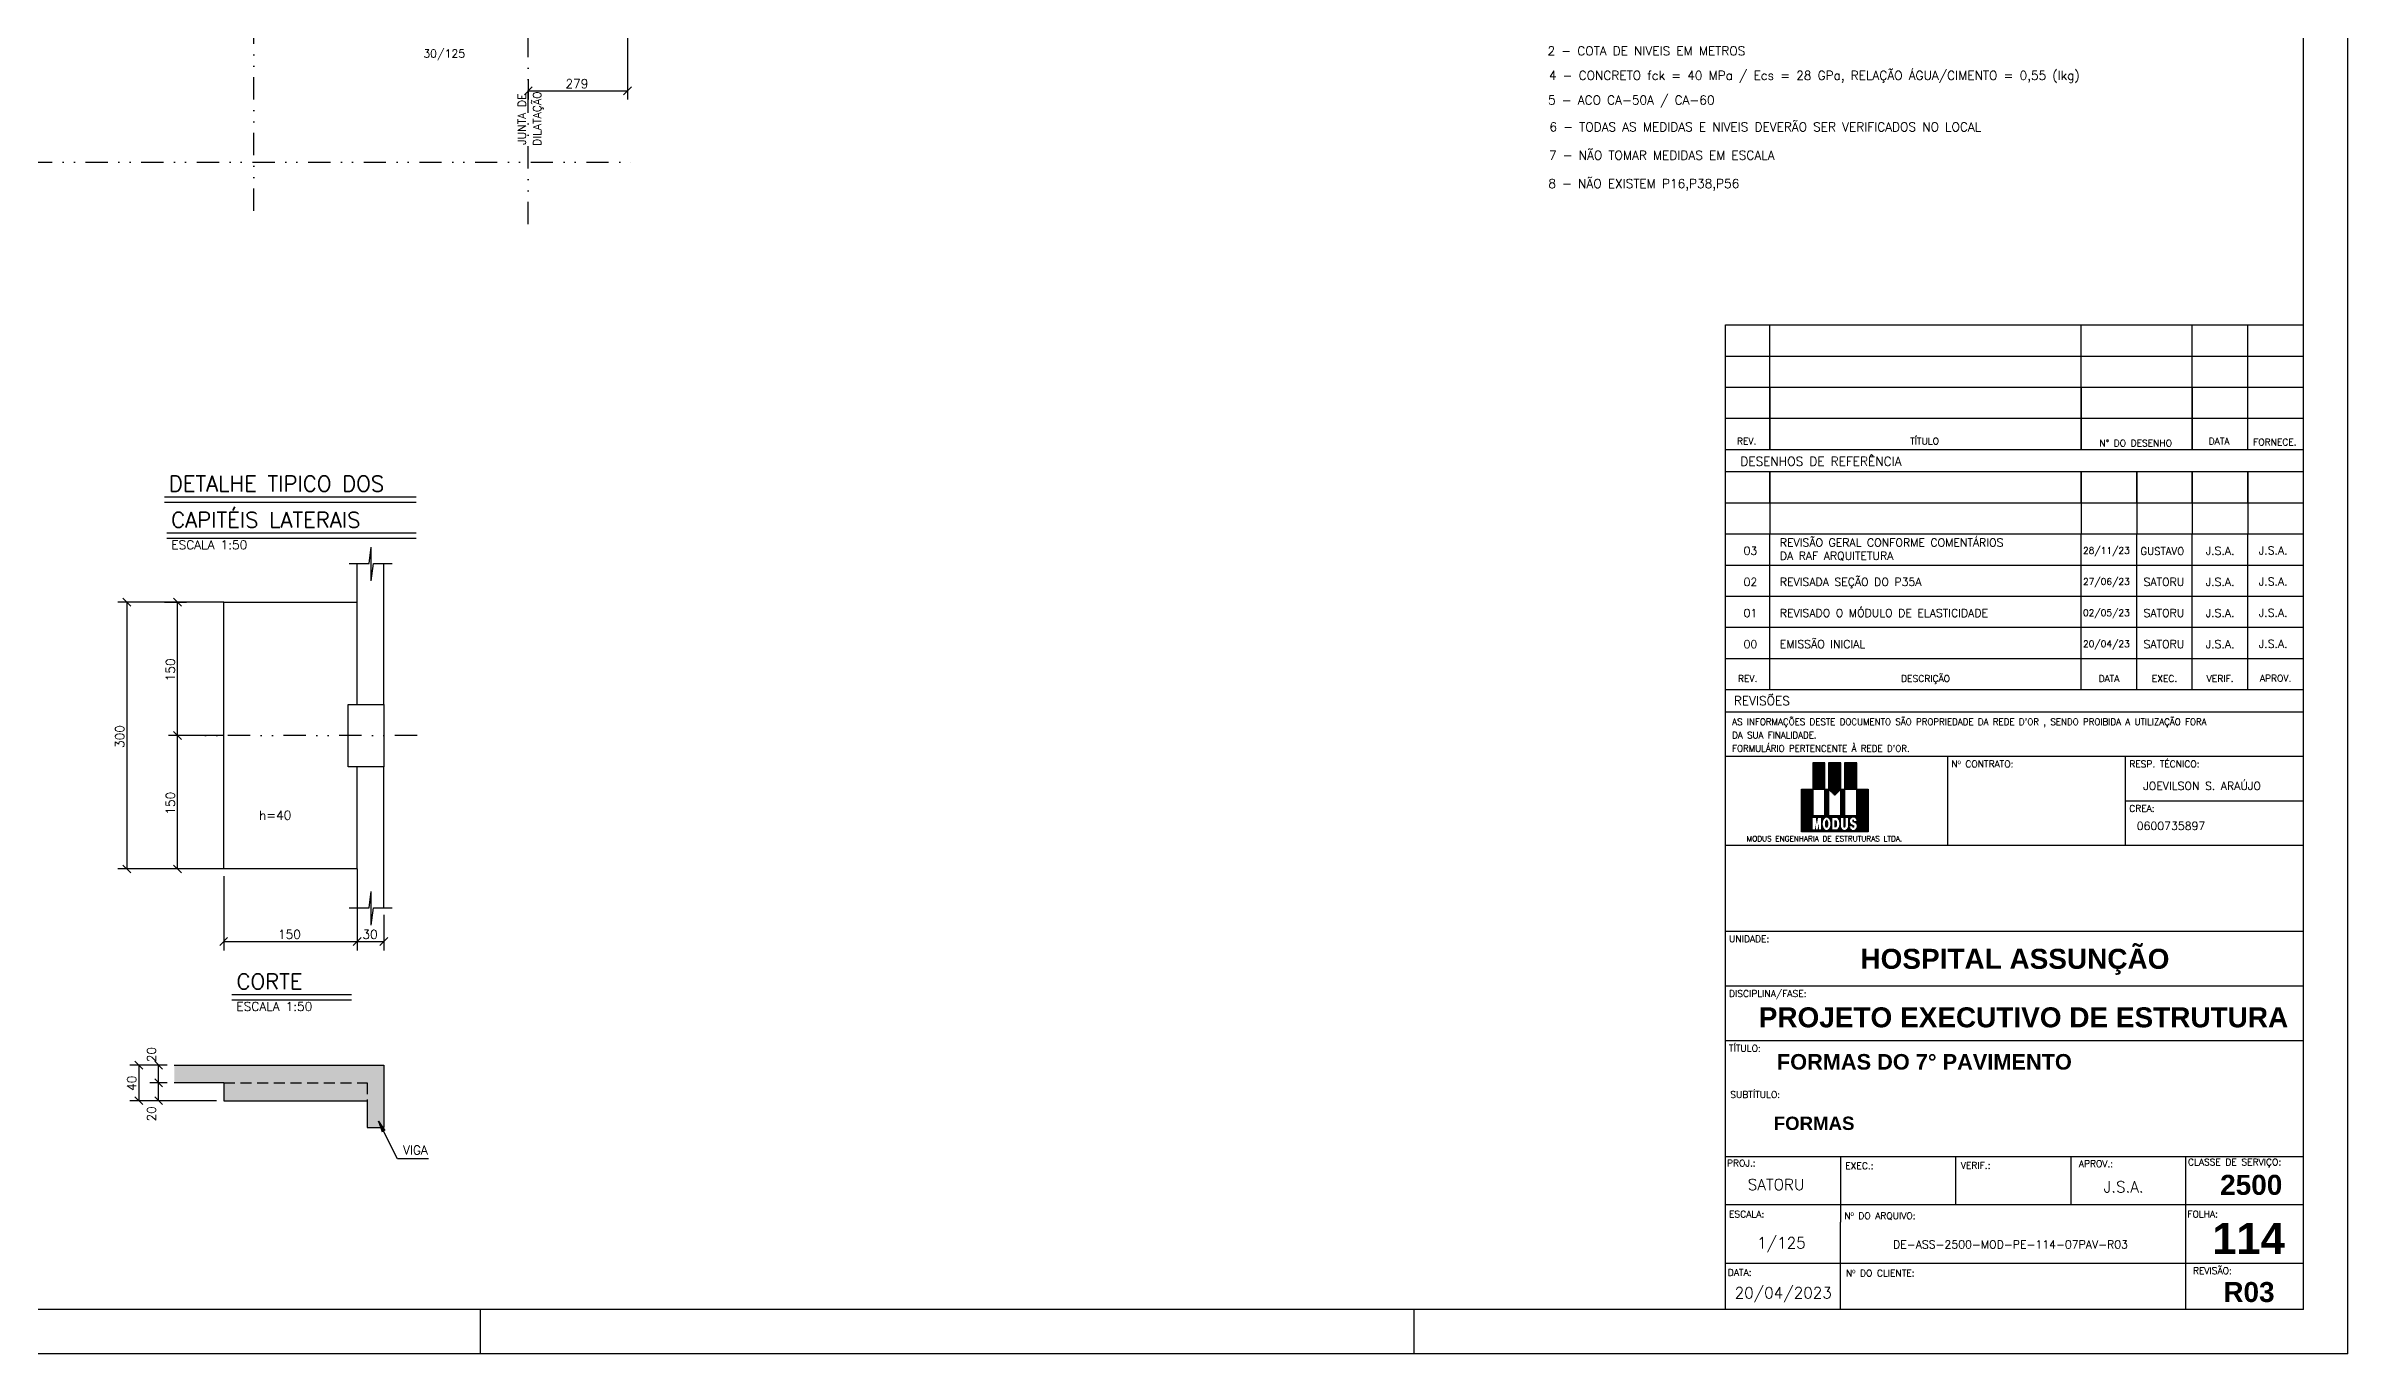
# Model space of a CAD drawing. Extents: x 553257 to 568132, y -474 to 10039.
# Drawn here: x 561661 to 568132, y -474 to 3203 of the extents above; entities that cross this region are included whole.
import ezdxf
from ezdxf.enums import TextEntityAlignment as Align

# ---------------------------------------------------------------- set-up
doc = ezdxf.new("R2010")
doc.units = 0
doc.header["$LTSCALE"] = 125
doc.header["$MEASUREMENT"] = 0
doc.linetypes.add('DIVIDE', pattern=[1.25, 0.5, -0.25, 0, -0.25, 0, -0.25])
doc.linetypes.add('HIDDEN', pattern=[0.375, 0.25, -0.125])
doc.layers.get('0').update_dxf_attribs({"linetype": 'CONTINUOUS'})
for name, color, linetype in [('01-FORM', 7, 'CONTINUOUS'), ('01TEXT', 2, 'CONTINUOUS'), ('205', 14, 'DIVIDE'), ('210', 11, 'HIDDEN'), ('216', 7, 'CONTINUOUS'), ('220', 4, 'CONTINUOUS'), ('221', 5, 'CONTINUOUS'), ('222', 6, 'CONTINUOUS'), ('226', 10, 'CONTINUOUS'), ('238', 11, 'CONTINUOUS'), ('250', 5, 'CONTINUOUS'), ('253', 253, 'CONTINUOUS'), ('254', 254, 'CONTINUOUS'), ('car-t01', 1, 'CONTINUOUS')]:
    doc.layers.add(name, color=color, linetype=linetype)
doc.styles.add('ROMANS', font='ROMANS.shx')
doc.styles.get("Standard").update_dxf_attribs({"font": 'ROMANS.SHX'})

msp = doc.modelspace()

# ---------------------------------------------------------------- linework, layer by layer
for p, q in [((568132.3, -473.6), (568132.3, 10038.9)), ((562882.3, -473.6), (562882.3, -348.6)), ((565507.3, -473.6), (565507.3, -348.6)), ((568132.3, -473.6), (553257.3, -473.6))]:
    msp.add_line(p, q)
at = {"layer": '205'}
for p, q in [((562245.1, 2740.4), (562245.1, 9444.6)), ((563016.6, 2702.9), (563016.6, 9444.6)), ((553792.8, 2876.5), (563320.9, 2876.5)), ((562703.8, 1264.9), (562054.1, 1264.9))]:
    msp.add_line(p, q, dxfattribs=at)
at = {"layer": '210'}
for p, q in [((562160.3, 288.4), (562563.9, 288.4)), ((562563.9, 288.4), (562563.9, 238.4))]:
    msp.add_line(p, q, dxfattribs=at)
at = {"layer": '216'}
for p, q in [((563005.6, 3066.6), (563027.7, 3088.7)), ((563284.6, 3066.6), (563306.7, 3088.7)), ((561877, 1651), (561899.1, 1628.9)), ((562041.5, 1628.9), (562019.4, 1651)), ((562041.5, 1253.9), (562019.4, 1276)), ((562041.5, 1253.9), (562019.4, 1276)), ((561877, 901), (561899.1, 878.9)), ((562041.5, 878.9), (562019.4, 901)), ((562149.2, 675), (562171.3, 697.1)), ((562524.2, 675), (562546.3, 697.1)), ((562524.2, 675), (562546.3, 697.1)), ((562599.2, 675), (562621.3, 697.1)), ((561910.5, 349.5), (561932.6, 327.4)), ((561988.4, 327.4), (561966.3, 349.5)), ((561988.4, 277.4), (561966.3, 299.5)), ((561988.4, 277.4), (561966.3, 299.5)), ((561910.5, 249.5), (561932.6, 227.4)), ((561988.4, 227.4), (561966.3, 249.5))]:
    msp.add_line(p, q, dxfattribs=at)
at = {"layer": '220'}
for p, q in [((562021.1, 338.4), (562610.3, 338.4)), ((562610.3, 338.4), (562610.3, 163.4)), ((562160.3, 288.4), (562021.1, 288.4)), ((562160.3, 288.4), (562160.3, 238.4)), ((562160.3, 238.4), (562563.9, 238.4)), ((562563.9, 238.4), (562563.9, 163.4)), ((562563.9, 163.4), (562610.3, 163.4))]:
    msp.add_line(p, q, dxfattribs=at)
msp.add_lwpolyline([(562510.3, 1352.4), (562610.3, 1352.4), (562610.3, 1177.4), (562510.3, 1177.4), (562510.3, 1352.4)], dxfattribs=at)
at = {"layer": '221'}
for p, q in [((561993.4, 1921.2), (562701.6, 1921.2)), ((562000.3, 1819.4), (562701.6, 1819.4)), ((562183.3, 521.6), (562519.2, 521.6))]:
    msp.add_line(p, q, dxfattribs=at)
at = {"layer": '222'}
for p, q in [((568007.3, -348.6), (568007.3, 9913.9)), ((561993.4, 1936.2), (562701.6, 1936.2)), ((562000.3, 1834.4), (562701.6, 1834.4)), ((562183.3, 536.6), (562519.2, 536.6)), ((568007.3, -348.6), (553569.8, -348.6))]:
    msp.add_line(p, q, dxfattribs=at)
at = {"layer": '226'}
for p, q in [((566627.5, 1187.7), (566661.8, 1187.7)), ((566627.5, 1186.3), (566661.8, 1186.3)), ((566627.5, 1184.9), (566661.8, 1184.9)), ((566627.5, 1183.5), (566661.8, 1183.5)), ((566627.5, 1182), (566661.8, 1182)), ((566627.5, 1180.6), (566661.8, 1180.6)), ((566627.5, 1179.2), (566661.8, 1179.2)), ((566627.5, 1177.8), (566661.8, 1177.8)), ((566627.5, 1176.3), (566661.8, 1176.3)), ((566627.5, 1174.9), (566661.8, 1174.9)), ((566627.5, 1173.5), (566661.8, 1173.5)), ((566627.5, 1172), (566661.8, 1172)), ((566627.5, 1170.6), (566661.8, 1170.6)), ((566627.5, 1169.2), (566661.8, 1169.2)), ((566627.5, 1167.8), (566661.8, 1167.8)), ((566627.5, 1166.3), (566661.8, 1166.3)), ((566627.5, 1164.9), (566661.8, 1164.9)), ((566672.2, 1187.7), (566706.5, 1187.7)), ((566672.2, 1186.3), (566706.5, 1186.3)), ((566672.2, 1184.9), (566706.5, 1184.9)), ((566672.2, 1183.5), (566706.5, 1183.5)), ((566672.2, 1182), (566706.5, 1182)), ((566672.2, 1180.6), (566706.5, 1180.6)), ((566672.2, 1179.2), (566706.5, 1179.2)), ((566672.2, 1177.8), (566706.5, 1177.8)), ((566672.2, 1176.3), (566706.5, 1176.3)), ((566672.2, 1174.9), (566706.5, 1174.9)), ((566672.2, 1173.5), (566706.5, 1173.5)), ((566672.2, 1172), (566706.5, 1172)), ((566672.2, 1170.6), (566706.5, 1170.6)), ((566672.2, 1169.2), (566706.5, 1169.2)), ((566672.2, 1167.8), (566706.5, 1167.8)), ((566672.2, 1166.3), (566706.5, 1166.3)), ((566672.2, 1164.9), (566706.5, 1164.9)), ((566716.9, 1187.7), (566751.2, 1187.7)), ((566716.9, 1186.3), (566751.2, 1186.3)), ((566716.9, 1184.9), (566751.2, 1184.9)), ((566716.9, 1183.5), (566751.2, 1183.5)), ((566716.9, 1182), (566751.2, 1182)), ((566716.9, 1180.6), (566751.2, 1180.6)), ((566716.9, 1179.2), (566751.2, 1179.2)), ((566716.9, 1177.8), (566751.2, 1177.8)), ((566716.9, 1176.3), (566751.2, 1176.3)), ((566716.9, 1174.9), (566751.2, 1174.9)), ((566716.9, 1173.5), (566751.2, 1173.5)), ((566716.9, 1172), (566751.2, 1172)), ((566716.9, 1170.6), (566751.2, 1170.6)), ((566716.9, 1169.2), (566751.2, 1169.2)), ((566716.9, 1167.8), (566751.2, 1167.8)), ((566716.9, 1166.3), (566751.2, 1166.3)), ((566716.9, 1164.9), (566751.2, 1164.9)), ((566595.6, 994.4), (566595.6, 1114.2)), ((566595.6, 1114.2), (566627.5, 1114.2)), ((566595.6, 1113.6), (566627.5, 1113.6)), ((566595.6, 1112.2), (566627.5, 1112.2)), ((566595.6, 1110.7), (566627.5, 1110.7)), ((566595.6, 1109.3), (566627.5, 1109.3)), ((566595.6, 1107.9), (566627.5, 1107.9)), ((566595.6, 1106.5), (566627.5, 1106.5)), ((566595.6, 1105), (566627.5, 1105)), ((566595.6, 1103.6), (566627.5, 1103.6)), ((566595.6, 1102.2), (566627.5, 1102.2)), ((566595.6, 1100.8), (566627.5, 1100.8)), ((566627.5, 1163.5), (566661.8, 1163.5)), ((566627.5, 1162.1), (566661.8, 1162.1)), ((566627.5, 1160.6), (566661.8, 1160.6)), ((566627.5, 1159.2), (566661.8, 1159.2)), ((566627.5, 1157.8), (566661.8, 1157.8)), ((566627.5, 1156.4), (566661.8, 1156.4)), ((566627.5, 1154.9), (566661.8, 1154.9)), ((566627.5, 1153.5), (566661.8, 1153.5)), ((566627.5, 1152.1), (566661.8, 1152.1)), ((566627.5, 1150.7), (566661.8, 1150.7)), ((566627.5, 1149.2), (566661.8, 1149.2)), ((566627.5, 1147.8), (566661.8, 1147.8)), ((566627.5, 1146.4), (566661.8, 1146.4)), ((566627.5, 1145), (566661.8, 1145)), ((566627.5, 1143.5), (566661.8, 1143.5)), ((566627.5, 1142.1), (566661.8, 1142.1)), ((566627.5, 1140.7), (566661.8, 1140.7)), ((566627.5, 1139.3), (566661.8, 1139.3)), ((566627.5, 1137.8), (566661.8, 1137.8)), ((566627.5, 1136.4), (566661.8, 1136.4)), ((566627.5, 1135), (566661.8, 1135)), ((566627.5, 1133.5), (566661.8, 1133.5)), ((566627.5, 1132.1), (566661.8, 1132.1)), ((566627.5, 1130.7), (566661.8, 1130.7)), ((566627.5, 1129.3), (566661.8, 1129.3)), ((566627.5, 1127.8), (566661.8, 1127.8)), ((566627.5, 1126.4), (566661.8, 1126.4)), ((566627.5, 1125), (566661.8, 1125)), ((566627.5, 1123.6), (566661.8, 1123.6)), ((566627.5, 1122.1), (566661.8, 1122.1)), ((566627.5, 1120.7), (566661.8, 1120.7)), ((566627.5, 1119.3), (566661.8, 1119.3)), ((566627.5, 1117.9), (566661.8, 1117.9)), ((566627.5, 1116.4), (566661.8, 1116.4)), ((566627.5, 1115), (566661.8, 1115)), ((566627.5, 1114.2), (566627.5, 1040.1)), ((566661.8, 1040.1), (566661.8, 1114.2)), ((566661.8, 1114.2), (566672.2, 1114.2)), ((566661.8, 1113.6), (566672.2, 1113.6)), ((566661.8, 1112.2), (566672.2, 1112.2)), ((566661.8, 1110.7), (566672.2, 1110.7)), ((566661.8, 1109.3), (566672.2, 1109.3)), ((566661.8, 1107.9), (566672.2, 1107.9)), ((566661.8, 1106.5), (566672.2, 1106.5)), ((566661.8, 1105), (566672.2, 1105)), ((566661.8, 1103.6), (566672.2, 1103.6)), ((566661.8, 1102.2), (566672.2, 1102.2)), ((566661.8, 1100.8), (566672.2, 1100.8)), ((566672.2, 1163.5), (566706.5, 1163.5)), ((566672.2, 1162.1), (566706.5, 1162.1)), ((566672.2, 1160.6), (566706.5, 1160.6)), ((566672.2, 1159.2), (566706.5, 1159.2)), ((566672.2, 1157.8), (566706.5, 1157.8)), ((566672.2, 1156.4), (566706.5, 1156.4)), ((566672.2, 1154.9), (566706.5, 1154.9)), ((566672.2, 1153.5), (566706.5, 1153.5)), ((566672.2, 1152.1), (566706.5, 1152.1)), ((566672.2, 1150.7), (566706.5, 1150.7)), ((566672.2, 1149.2), (566706.5, 1149.2)), ((566672.2, 1147.8), (566706.5, 1147.8)), ((566672.2, 1146.4), (566706.5, 1146.4)), ((566672.2, 1145), (566706.5, 1145)), ((566672.2, 1143.5), (566706.5, 1143.5)), ((566672.2, 1142.1), (566706.5, 1142.1)), ((566672.2, 1140.7), (566706.5, 1140.7)), ((566672.2, 1139.3), (566706.5, 1139.3)), ((566672.2, 1137.8), (566706.5, 1137.8)), ((566672.2, 1136.4), (566706.5, 1136.4)), ((566672.2, 1135), (566706.5, 1135)), ((566672.2, 1133.5), (566706.5, 1133.5)), ((566672.2, 1132.1), (566706.5, 1132.1)), ((566672.2, 1130.7), (566706.5, 1130.7)), ((566672.2, 1129.3), (566706.5, 1129.3)), ((566672.2, 1127.8), (566706.5, 1127.8)), ((566672.2, 1126.4), (566706.5, 1126.4)), ((566672.2, 1125), (566706.5, 1125)), ((566672.2, 1123.6), (566706.5, 1123.6)), ((566672.2, 1122.1), (566706.5, 1122.1)), ((566672.2, 1120.7), (566706.5, 1120.7)), ((566672.2, 1119.3), (566706.5, 1119.3)), ((566672.2, 1117.9), (566706.5, 1117.9)), ((566672.2, 1116.4), (566706.5, 1116.4)), ((566672.2, 1115), (566706.5, 1115)), ((566672.2, 1114.2), (566672.2, 1040.1)), ((566672.8, 1113.6), (566705.9, 1113.6)), ((566674.3, 1112.2), (566704.4, 1112.2)), ((566675.7, 1110.7), (566703, 1110.7)), ((566677.1, 1109.3), (566701.6, 1109.3)), ((566678.6, 1107.9), (566700.2, 1107.9)), ((566680, 1106.5), (566698.7, 1106.5)), ((566681.4, 1105), (566697.3, 1105)), ((566682.8, 1103.6), (566695.9, 1103.6)), ((566684.3, 1102.2), (566694.4, 1102.2)), ((566685.7, 1100.8), (566693, 1100.8)), ((566706.5, 1040.1), (566706.5, 1114.2)), ((566706.5, 1114.2), (566716.9, 1114.2)), ((566706.5, 1113.6), (566716.9, 1113.6)), ((566706.5, 1112.2), (566716.9, 1112.2)), ((566706.5, 1110.7), (566716.9, 1110.7)), ((566706.5, 1109.3), (566716.9, 1109.3)), ((566706.5, 1107.9), (566716.9, 1107.9)), ((566706.5, 1106.5), (566716.9, 1106.5)), ((566706.5, 1105), (566716.9, 1105)), ((566706.5, 1103.6), (566716.9, 1103.6)), ((566706.5, 1102.2), (566716.9, 1102.2)), ((566706.5, 1100.8), (566716.9, 1100.8)), ((566716.9, 1163.5), (566751.2, 1163.5)), ((566716.9, 1162.1), (566751.2, 1162.1)), ((566716.9, 1160.6), (566751.2, 1160.6)), ((566716.9, 1159.2), (566751.2, 1159.2)), ((566716.9, 1157.8), (566751.2, 1157.8)), ((566716.9, 1156.4), (566751.2, 1156.4)), ((566716.9, 1154.9), (566751.2, 1154.9)), ((566716.9, 1153.5), (566751.2, 1153.5)), ((566716.9, 1152.1), (566751.2, 1152.1)), ((566716.9, 1150.7), (566751.2, 1150.7)), ((566716.9, 1149.2), (566751.2, 1149.2)), ((566716.9, 1147.8), (566751.2, 1147.8)), ((566716.9, 1146.4), (566751.2, 1146.4)), ((566716.9, 1145), (566751.2, 1145)), ((566716.9, 1143.5), (566751.2, 1143.5)), ((566716.9, 1142.1), (566751.2, 1142.1)), ((566716.9, 1140.7), (566751.2, 1140.7)), ((566716.9, 1139.3), (566751.2, 1139.3)), ((566716.9, 1137.8), (566751.2, 1137.8)), ((566716.9, 1136.4), (566751.2, 1136.4)), ((566716.9, 1135), (566751.2, 1135)), ((566716.9, 1133.5), (566751.2, 1133.5)), ((566716.9, 1132.1), (566751.2, 1132.1)), ((566716.9, 1130.7), (566751.2, 1130.7)), ((566716.9, 1129.3), (566751.2, 1129.3)), ((566716.9, 1127.8), (566751.2, 1127.8)), ((566716.9, 1126.4), (566751.2, 1126.4)), ((566716.9, 1125), (566751.2, 1125)), ((566716.9, 1123.6), (566751.2, 1123.6)), ((566716.9, 1122.1), (566751.2, 1122.1)), ((566716.9, 1120.7), (566751.2, 1120.7)), ((566716.9, 1119.3), (566751.2, 1119.3)), ((566716.9, 1117.9), (566751.2, 1117.9)), ((566716.9, 1116.4), (566751.2, 1116.4)), ((566716.9, 1115), (566751.2, 1115)), ((566716.9, 1114.2), (566716.9, 1040.1)), ((566751.2, 1114.2), (566783.1, 1114.2)), ((566751.2, 1040.1), (566751.2, 1114.2)), ((566751.2, 1113.6), (566783.1, 1113.6)), ((566751.2, 1112.2), (566783.1, 1112.2)), ((566751.2, 1110.7), (566783.1, 1110.7)), ((566751.2, 1109.3), (566783.1, 1109.3)), ((566751.2, 1107.9), (566783.1, 1107.9)), ((566751.2, 1106.5), (566783.1, 1106.5)), ((566751.2, 1105), (566783.1, 1105)), ((566751.2, 1103.6), (566783.1, 1103.6)), ((566751.2, 1102.2), (566783.1, 1102.2)), ((566751.2, 1100.8), (566783.1, 1100.8)), ((566783.1, 1114.2), (566783.1, 994.4)), ((566595.6, 1099.3), (566627.5, 1099.3)), ((566595.6, 1097.9), (566627.5, 1097.9)), ((566595.6, 1096.5), (566627.5, 1096.5)), ((566595.6, 1095), (566627.5, 1095)), ((566595.6, 1093.6), (566627.5, 1093.6)), ((566595.6, 1092.2), (566627.5, 1092.2)), ((566595.6, 1090.8), (566627.5, 1090.8)), ((566595.6, 1089.3), (566627.5, 1089.3)), ((566595.6, 1087.9), (566627.5, 1087.9)), ((566595.6, 1086.5), (566627.5, 1086.5)), ((566595.6, 1085.1), (566627.5, 1085.1)), ((566595.6, 1083.6), (566627.5, 1083.6)), ((566595.6, 1082.2), (566627.5, 1082.2)), ((566595.6, 1080.8), (566627.5, 1080.8)), ((566595.6, 1079.4), (566627.5, 1079.4)), ((566595.6, 1077.9), (566627.5, 1077.9)), ((566595.6, 1076.5), (566627.5, 1076.5)), ((566595.6, 1075.1), (566627.5, 1075.1)), ((566595.6, 1073.7), (566627.5, 1073.7)), ((566595.6, 1072.2), (566627.5, 1072.2)), ((566595.6, 1070.8), (566627.5, 1070.8)), ((566595.6, 1069.4), (566627.5, 1069.4)), ((566595.6, 1068), (566627.5, 1068)), ((566595.6, 1066.5), (566627.5, 1066.5)), ((566595.6, 1065.1), (566627.5, 1065.1)), ((566595.6, 1063.7), (566627.5, 1063.7)), ((566595.6, 1062.2), (566627.5, 1062.2)), ((566595.6, 1060.8), (566627.5, 1060.8)), ((566595.6, 1059.4), (566627.5, 1059.4)), ((566595.6, 1058), (566627.5, 1058)), ((566595.6, 1056.5), (566627.5, 1056.5)), ((566595.6, 1055.1), (566627.5, 1055.1)), ((566595.6, 1053.7), (566627.5, 1053.7)), ((566595.6, 1052.3), (566627.5, 1052.3)), ((566595.6, 1050.8), (566627.5, 1050.8)), ((566595.6, 1049.4), (566627.5, 1049.4)), ((566595.6, 1048), (566627.5, 1048)), ((566595.6, 1046.6), (566627.5, 1046.6)), ((566595.6, 1045.1), (566627.5, 1045.1)), ((566595.6, 1043.7), (566627.5, 1043.7)), ((566595.6, 1042.3), (566627.5, 1042.3)), ((566595.6, 1040.9), (566627.5, 1040.9)), ((566595.6, 1039.4), (566783.1, 1039.4)), ((566595.6, 1038), (566783.1, 1038)), ((566595.6, 1036.6), (566783.1, 1036.6)), ((566627.5, 1040.1), (566661.8, 1040.1)), ((566661.8, 1099.3), (566672.2, 1099.3)), ((566661.8, 1097.9), (566672.2, 1097.9)), ((566661.8, 1096.5), (566672.2, 1096.5)), ((566661.8, 1095), (566672.2, 1095)), ((566661.8, 1093.6), (566672.2, 1093.6)), ((566661.8, 1092.2), (566672.2, 1092.2)), ((566661.8, 1090.8), (566672.2, 1090.8)), ((566661.8, 1089.3), (566672.2, 1089.3)), ((566661.8, 1087.9), (566672.2, 1087.9)), ((566661.8, 1086.5), (566672.2, 1086.5)), ((566661.8, 1085.1), (566672.2, 1085.1)), ((566661.8, 1083.6), (566672.2, 1083.6)), ((566661.8, 1082.2), (566672.2, 1082.2)), ((566661.8, 1080.8), (566672.2, 1080.8)), ((566661.8, 1079.4), (566672.2, 1079.4)), ((566661.8, 1077.9), (566672.2, 1077.9)), ((566661.8, 1076.5), (566672.2, 1076.5)), ((566661.8, 1075.1), (566672.2, 1075.1)), ((566661.8, 1073.7), (566672.2, 1073.7)), ((566661.8, 1072.2), (566672.2, 1072.2)), ((566661.8, 1070.8), (566672.2, 1070.8)), ((566661.8, 1069.4), (566672.2, 1069.4)), ((566661.8, 1068), (566672.2, 1068)), ((566661.8, 1066.5), (566672.2, 1066.5)), ((566661.8, 1065.1), (566672.2, 1065.1)), ((566661.8, 1063.7), (566672.2, 1063.7)), ((566661.8, 1062.2), (566672.2, 1062.2)), ((566661.8, 1060.8), (566672.2, 1060.8)), ((566661.8, 1059.4), (566672.2, 1059.4)), ((566661.8, 1058), (566672.2, 1058)), ((566661.8, 1056.5), (566672.2, 1056.5)), ((566661.8, 1055.1), (566672.2, 1055.1)), ((566661.8, 1053.7), (566672.2, 1053.7)), ((566661.8, 1052.3), (566672.2, 1052.3)), ((566661.8, 1050.8), (566672.2, 1050.8)), ((566661.8, 1049.4), (566672.2, 1049.4)), ((566661.8, 1048), (566672.2, 1048)), ((566661.8, 1046.6), (566672.2, 1046.6)), ((566661.8, 1045.1), (566672.2, 1045.1)), ((566661.8, 1043.7), (566672.2, 1043.7)), ((566661.8, 1042.3), (566672.2, 1042.3)), ((566661.8, 1040.9), (566672.2, 1040.9)), ((566672.2, 1040.1), (566706.5, 1040.1)), ((566687.1, 1099.3), (566691.6, 1099.3)), ((566688.5, 1097.9), (566690.2, 1097.9)), ((566706.5, 1099.3), (566716.9, 1099.3)), ((566706.5, 1097.9), (566716.9, 1097.9)), ((566706.5, 1096.5), (566716.9, 1096.5)), ((566706.5, 1095), (566716.9, 1095)), ((566706.5, 1093.6), (566716.9, 1093.6)), ((566706.5, 1092.2), (566716.9, 1092.2)), ((566706.5, 1090.8), (566716.9, 1090.8)), ((566706.5, 1089.3), (566716.9, 1089.3)), ((566706.5, 1087.9), (566716.9, 1087.9)), ((566706.5, 1086.5), (566716.9, 1086.5)), ((566706.5, 1085.1), (566716.9, 1085.1)), ((566706.5, 1083.6), (566716.9, 1083.6)), ((566706.5, 1082.2), (566716.9, 1082.2)), ((566706.5, 1080.8), (566716.9, 1080.8)), ((566706.5, 1079.4), (566716.9, 1079.4)), ((566706.5, 1077.9), (566716.9, 1077.9)), ((566706.5, 1076.5), (566716.9, 1076.5)), ((566706.5, 1075.1), (566716.9, 1075.1)), ((566706.5, 1073.7), (566716.9, 1073.7)), ((566706.5, 1072.2), (566716.9, 1072.2)), ((566706.5, 1070.8), (566716.9, 1070.8)), ((566706.5, 1069.4), (566716.9, 1069.4)), ((566706.5, 1068), (566716.9, 1068)), ((566706.5, 1066.5), (566716.9, 1066.5)), ((566706.5, 1065.1), (566716.9, 1065.1)), ((566706.5, 1063.7), (566716.9, 1063.7)), ((566706.5, 1062.2), (566716.9, 1062.2)), ((566706.5, 1060.8), (566716.9, 1060.8)), ((566706.5, 1059.4), (566716.9, 1059.4)), ((566706.5, 1058), (566716.9, 1058)), ((566706.5, 1056.5), (566716.9, 1056.5)), ((566706.5, 1055.1), (566716.9, 1055.1)), ((566706.5, 1053.7), (566716.9, 1053.7)), ((566706.5, 1052.3), (566716.9, 1052.3)), ((566706.5, 1050.8), (566716.9, 1050.8)), ((566706.5, 1049.4), (566716.9, 1049.4)), ((566706.5, 1048), (566716.9, 1048)), ((566706.5, 1046.6), (566716.9, 1046.6)), ((566706.5, 1045.1), (566716.9, 1045.1)), ((566706.5, 1043.7), (566716.9, 1043.7)), ((566706.5, 1042.3), (566716.9, 1042.3)), ((566706.5, 1040.9), (566716.9, 1040.9)), ((566716.9, 1040.1), (566751.2, 1040.1)), ((566751.2, 1099.3), (566783.1, 1099.3)), ((566751.2, 1097.9), (566783.1, 1097.9)), ((566751.2, 1096.5), (566783.1, 1096.5)), ((566751.2, 1095), (566783.1, 1095)), ((566751.2, 1093.6), (566783.1, 1093.6)), ((566751.2, 1092.2), (566783.1, 1092.2)), ((566751.2, 1090.8), (566783.1, 1090.8)), ((566751.2, 1089.3), (566783.1, 1089.3)), ((566751.2, 1087.9), (566783.1, 1087.9)), ((566751.2, 1086.5), (566783.1, 1086.5)), ((566751.2, 1085.1), (566783.1, 1085.1)), ((566751.2, 1083.6), (566783.1, 1083.6)), ((566751.2, 1082.2), (566783.1, 1082.2)), ((566751.2, 1080.8), (566783.1, 1080.8)), ((566751.2, 1079.4), (566783.1, 1079.4)), ((566751.2, 1077.9), (566783.1, 1077.9)), ((566751.2, 1076.5), (566783.1, 1076.5)), ((566751.2, 1075.1), (566783.1, 1075.1)), ((566751.2, 1073.7), (566783.1, 1073.7)), ((566751.2, 1072.2), (566783.1, 1072.2)), ((566751.2, 1070.8), (566783.1, 1070.8)), ((566751.2, 1069.4), (566783.1, 1069.4)), ((566751.2, 1068), (566783.1, 1068)), ((566751.2, 1066.5), (566783.1, 1066.5)), ((566751.2, 1065.1), (566783.1, 1065.1)), ((566751.2, 1063.7), (566783.1, 1063.7)), ((566751.2, 1062.2), (566783.1, 1062.2)), ((566751.2, 1060.8), (566783.1, 1060.8)), ((566751.2, 1059.4), (566783.1, 1059.4)), ((566751.2, 1058), (566783.1, 1058)), ((566751.2, 1056.5), (566783.1, 1056.5)), ((566751.2, 1055.1), (566783.1, 1055.1)), ((566751.2, 1053.7), (566783.1, 1053.7)), ((566751.2, 1052.3), (566783.1, 1052.3)), ((566751.2, 1050.8), (566783.1, 1050.8)), ((566751.2, 1049.4), (566783.1, 1049.4)), ((566751.2, 1048), (566783.1, 1048)), ((566751.2, 1046.6), (566783.1, 1046.6)), ((566751.2, 1045.1), (566783.1, 1045.1)), ((566751.2, 1043.7), (566783.1, 1043.7)), ((566751.2, 1042.3), (566783.1, 1042.3)), ((566751.2, 1040.9), (566783.1, 1040.9)), ((566595.6, 1035.2), (566663.7, 1035.2)), ((566595.6, 1033.7), (566627.4, 1033.7)), ((566595.6, 1032.3), (566627.4, 1032.3)), ((566595.6, 1030.9), (566627.4, 1030.9)), ((566595.6, 1029.5), (566627.4, 1029.5)), ((566595.6, 1028), (566627.4, 1028)), ((566595.6, 1026.6), (566627.4, 1026.6)), ((566595.6, 1025.2), (566627.4, 1025.2)), ((566595.6, 1023.7), (566627.4, 1023.7)), ((566595.6, 1022.3), (566627.4, 1022.3)), ((566595.6, 1020.9), (566627.4, 1020.9)), ((566595.6, 1019.5), (566627.4, 1019.5)), ((566595.6, 1018), (566627.4, 1018)), ((566595.6, 1016.6), (566627.4, 1016.6)), ((566595.6, 1015.2), (566627.4, 1015.2)), ((566595.6, 1013.8), (566627.4, 1013.8)), ((566595.6, 1012.3), (566627.4, 1012.3)), ((566595.6, 1010.9), (566627.4, 1010.9)), ((566595.6, 1009.5), (566627.4, 1009.5)), ((566595.6, 1008.1), (566627.4, 1008.1)), ((566595.6, 1006.6), (566627.4, 1006.6)), ((566595.6, 1005.2), (566627.4, 1005.2)), ((566595.6, 1003.8), (566627.4, 1003.8)), ((566595.6, 1002.4), (566627.4, 1002.4)), ((566595.6, 1000.9), (566627.4, 1000.9)), ((566595.6, 999.5), (566663, 999.5)), ((566595.6, 998.1), (566783.1, 998.1)), ((566595.6, 996.7), (566783.1, 996.7)), ((566595.6, 995.2), (566783.1, 995.2)), ((566783.1, 994.4), (566595.6, 994.4)), ((566634, 1015.2), (566634.1, 1015.2)), ((566634, 1013.8), (566634.3, 1013.8)), ((566634, 1012.3), (566634.5, 1012.3)), ((566634, 1010.9), (566634.8, 1010.9)), ((566634, 1009.5), (566635, 1009.5)), ((566634, 1008.1), (566635.2, 1008.1)), ((566634, 1006.6), (566635.5, 1006.6)), ((566634, 1005.2), (566635.7, 1005.2)), ((566634, 1003.8), (566635.9, 1003.8)), ((566634, 1002.4), (566636.2, 1002.4)), ((566634, 1000.9), (566636.4, 1000.9)), ((566636.9, 1033.7), (566641.8, 1033.7)), ((566637.1, 1032.3), (566641.6, 1032.3)), ((566637.3, 1030.9), (566641.4, 1030.9)), ((566637.5, 1029.5), (566641.1, 1029.5)), ((566637.7, 1028), (566640.9, 1028)), ((566637.9, 1026.6), (566640.7, 1026.6)), ((566638.1, 1025.2), (566640.4, 1025.2)), ((566638.3, 1023.7), (566640.2, 1023.7)), ((566638.5, 1022.3), (566640, 1022.3)), ((566638.8, 1020.9), (566639.7, 1020.9)), ((566639, 1019.5), (566639.5, 1019.5)), ((566639.2, 1018), (566639.2, 1018)), ((566642.2, 1000.9), (566644.5, 1000.9)), ((566642.4, 1002.4), (566644.5, 1002.4)), ((566642.7, 1003.8), (566644.5, 1003.8)), ((566642.9, 1005.2), (566644.5, 1005.2)), ((566643.1, 1006.6), (566644.5, 1006.6)), ((566643.4, 1008.1), (566644.5, 1008.1)), ((566643.6, 1009.5), (566644.5, 1009.5)), ((566643.8, 1010.9), (566644.5, 1010.9)), ((566644.1, 1012.3), (566644.5, 1012.3)), ((566644.3, 1013.8), (566644.5, 1013.8)), ((566644.5, 1015.2), (566644.6, 1015.2)), ((566651.4, 1033.7), (566661.5, 1033.7)), ((566651.4, 1032.3), (566660, 1032.3)), ((566651.4, 1030.9), (566658.9, 1030.9)), ((566651.4, 1029.5), (566658, 1029.5)), ((566651.4, 1028), (566657.3, 1028)), ((566651.4, 1026.6), (566656.7, 1026.6)), ((566651.4, 1025.2), (566656.2, 1025.2)), ((566651.4, 1023.7), (566655.9, 1023.7)), ((566651.4, 1022.3), (566655.6, 1022.3)), ((566651.4, 1020.9), (566655.4, 1020.9)), ((566651.4, 1019.5), (566655.2, 1019.5)), ((566651.4, 1018), (566655.2, 1018)), ((566651.4, 1016.6), (566655.2, 1016.6)), ((566651.4, 1015.2), (566655.2, 1015.2)), ((566651.4, 1013.8), (566655.3, 1013.8)), ((566651.4, 1012.3), (566655.5, 1012.3)), ((566651.4, 1010.9), (566655.8, 1010.9)), ((566651.4, 1009.5), (566656.1, 1009.5)), ((566651.4, 1008.1), (566656.6, 1008.1)), ((566651.4, 1006.6), (566657.1, 1006.6)), ((566651.4, 1005.2), (566657.8, 1005.2)), ((566651.4, 1003.8), (566658.6, 1003.8)), ((566651.4, 1002.4), (566659.7, 1002.4)), ((566651.4, 1000.9), (566661.1, 1000.9)), ((566662.3, 1018), (566670.9, 1018)), ((566662.3, 1016.6), (566670.9, 1016.6)), ((566662.4, 1019.5), (566670.8, 1019.5)), ((566662.4, 1015.2), (566670.8, 1015.2)), ((566662.5, 1013.8), (566670.6, 1013.8)), ((566662.6, 1020.9), (566670.6, 1020.9)), ((566662.8, 1012.3), (566670.3, 1012.3)), ((566662.9, 1022.3), (566670.3, 1022.3)), ((566663.3, 1010.9), (566669.9, 1010.9)), ((566663.4, 1023.7), (566669.8, 1023.7)), ((566663.9, 1009.5), (566669.2, 1009.5)), ((566664.1, 1025.2), (566669.1, 1025.2)), ((566665.1, 1008.1), (566668.1, 1008.1)), ((566665.2, 1026.6), (566667.9, 1026.6)), ((566669.4, 1035.2), (566737.3, 1035.2)), ((566670.1, 999.5), (566713.5, 999.5)), ((566671.7, 1033.7), (566681.8, 1033.7)), ((566672.1, 1000.9), (566681.8, 1000.9)), ((566673.1, 1032.3), (566681.8, 1032.3)), ((566673.4, 1002.4), (566681.8, 1002.4)), ((566674.3, 1030.9), (566681.8, 1030.9)), ((566674.5, 1003.8), (566681.8, 1003.8)), ((566675.1, 1029.5), (566681.8, 1029.5)), ((566675.3, 1005.2), (566681.8, 1005.2)), ((566675.9, 1028), (566681.8, 1028)), ((566676, 1006.6), (566681.8, 1006.6)), ((566676.4, 1026.6), (566681.8, 1026.6)), ((566676.6, 1008.1), (566681.8, 1008.1)), ((566676.9, 1025.2), (566681.8, 1025.2)), ((566677, 1009.5), (566681.8, 1009.5)), ((566677.3, 1023.7), (566681.8, 1023.7)), ((566677.3, 1010.9), (566681.8, 1010.9)), ((566677.5, 1022.3), (566681.8, 1022.3)), ((566677.6, 1012.3), (566681.8, 1012.3)), ((566677.7, 1020.9), (566681.8, 1020.9)), ((566677.8, 1013.8), (566681.8, 1013.8)), ((566677.9, 1019.5), (566681.8, 1019.5)), ((566677.9, 1015.2), (566681.8, 1015.2)), ((566678, 1018), (566681.8, 1018)), ((566678, 1016.6), (566681.8, 1016.6)), ((566688.5, 1025.2), (566693.1, 1025.2)), ((566688.5, 1023.7), (566694.3, 1023.7)), ((566688.5, 1022.3), (566694.9, 1022.3)), ((566688.5, 1020.9), (566695.3, 1020.9)), ((566688.5, 1019.5), (566695.4, 1019.5)), ((566688.5, 1018), (566695.6, 1018)), ((566688.5, 1016.6), (566695.6, 1016.6)), ((566688.5, 1015.2), (566695.6, 1015.2)), ((566688.5, 1013.8), (566695.4, 1013.8)), ((566688.5, 1012.3), (566695.1, 1012.3)), ((566688.5, 1010.9), (566694.3, 1010.9)), ((566688.5, 1009.5), (566693.2, 1009.5)), ((566697, 1033.7), (566706.4, 1033.7)), ((566697, 1000.9), (566710.8, 1000.9)), ((566698.4, 1002.4), (566709.4, 1002.4)), ((566698.6, 1032.3), (566706.5, 1032.3)), ((566699.4, 1003.8), (566708.4, 1003.8)), ((566699.5, 1030.9), (566706.5, 1030.9)), ((566700.2, 1005.2), (566707.8, 1005.2)), ((566700.5, 1029.5), (566706.5, 1029.5)), ((566701, 1006.6), (566707.2, 1006.6)), ((566701.1, 1028), (566706.5, 1028)), ((566701.5, 1008.1), (566706.9, 1008.1)), ((566701.6, 1026.6), (566706.5, 1026.6)), ((566701.9, 1025.2), (566706.5, 1025.2)), ((566701.9, 1009.5), (566706.7, 1009.5)), ((566702.2, 1023.7), (566706.5, 1023.7)), ((566702.2, 1010.9), (566706.6, 1010.9)), ((566702.4, 1022.3), (566706.5, 1022.3)), ((566702.4, 1012.3), (566706.6, 1012.3)), ((566702.5, 1020.9), (566706.5, 1020.9)), ((566702.5, 1013.8), (566706.6, 1013.8)), ((566702.6, 1019.5), (566706.5, 1019.5)), ((566702.6, 1018), (566706.5, 1018)), ((566702.6, 1016.6), (566706.5, 1016.6)), ((566702.6, 1015.2), (566706.5, 1015.2)), ((566713.8, 1033.7), (566720, 1033.7)), ((566713.8, 1032.3), (566720, 1032.3)), ((566713.8, 1030.9), (566720, 1030.9)), ((566713.8, 1029.5), (566720, 1029.5)), ((566713.8, 1028), (566720, 1028)), ((566713.8, 1026.6), (566720, 1026.6)), ((566713.8, 1025.2), (566720, 1025.2)), ((566713.8, 1023.7), (566720, 1023.7)), ((566713.8, 1022.3), (566720, 1022.3)), ((566713.8, 1020.9), (566720, 1020.9)), ((566713.8, 1019.5), (566720, 1019.5)), ((566713.8, 1018), (566720, 1018)), ((566713.8, 1016.6), (566720, 1016.6)), ((566713.8, 1015.2), (566720, 1015.2)), ((566713.8, 1013.8), (566720, 1013.8)), ((566713.9, 1012.3), (566720, 1012.3)), ((566713.9, 1010.9), (566719.8, 1010.9)), ((566714.5, 1009.5), (566719.2, 1009.5)), ((566716.4, 1008.1), (566717.9, 1008.1)), ((566720.5, 999.5), (566737.4, 999.5)), ((566722.9, 1000.9), (566735.3, 1000.9)), ((566724.4, 1002.4), (566733.9, 1002.4)), ((566725.3, 1003.8), (566733.1, 1003.8)), ((566726, 1005.2), (566732.4, 1005.2)), ((566726.6, 1006.6), (566731.8, 1006.6)), ((566726.9, 1008.1), (566731.3, 1008.1)), ((566727.3, 1033.7), (566735.4, 1033.7)), ((566727.3, 1032.3), (566734, 1032.3)), ((566727.3, 1030.9), (566733, 1030.9)), ((566727.3, 1029.5), (566732.5, 1029.5)), ((566727.3, 1028), (566732.2, 1028)), ((566727.3, 1026.6), (566732, 1026.6)), ((566727.3, 1025.2), (566732, 1025.2)), ((566727.3, 1023.7), (566732, 1023.7)), ((566727.3, 1022.3), (566732.2, 1022.3)), ((566727.3, 1020.9), (566732.6, 1020.9)), ((566727.3, 1019.5), (566733, 1019.5)), ((566727.3, 1018), (566733.8, 1018)), ((566727.3, 1016.6), (566734.6, 1016.6)), ((566727.3, 1015.2), (566736.4, 1015.2)), ((566727.3, 1013.8), (566739.2, 1013.8)), ((566727.3, 1012.3), (566742.2, 1012.3)), ((566727.3, 1010.9), (566731.1, 1010.9)), ((566727.3, 1009.5), (566731.2, 1009.5)), ((566738.6, 1010.9), (566743.7, 1010.9)), ((566739, 1009.5), (566743.8, 1009.5)), ((566739.3, 1025.2), (566743.5, 1025.2)), ((566739.7, 1026.6), (566742.9, 1026.6)), ((566739.9, 1008.1), (566743.5, 1008.1)), ((566740.1, 1023.7), (566783.1, 1023.7)), ((566743.2, 1022.3), (566783.1, 1022.3)), ((566745.9, 999.5), (566783.1, 999.5)), ((566746.1, 1035.2), (566783.1, 1035.2)), ((566746.4, 1020.9), (566783.1, 1020.9)), ((566747.5, 1033.7), (566783.1, 1033.7)), ((566747.9, 1000.9), (566783.1, 1000.9)), ((566748.6, 1032.3), (566783.1, 1032.3)), ((566748.7, 1019.5), (566783.1, 1019.5)), ((566749.2, 1002.4), (566783.1, 1002.4)), ((566749.6, 1030.9), (566783.1, 1030.9)), ((566749.6, 1018), (566783.1, 1018)), ((566750, 1003.8), (566783.1, 1003.8)), ((566750.4, 1029.5), (566783.1, 1029.5)), ((566750.6, 1016.6), (566783.1, 1016.6)), ((566750.7, 1005.2), (566783.1, 1005.2)), ((566750.8, 1028), (566783.1, 1028)), ((566751, 1026.6), (566783.1, 1026.6)), ((566751.2, 1025.2), (566783.1, 1025.2)), ((566751.2, 1006.6), (566783.1, 1006.6)), ((566751.5, 1015.2), (566783.1, 1015.2)), ((566751.6, 1008.1), (566783.1, 1008.1)), ((566751.7, 1013.8), (566783.1, 1013.8)), ((566751.8, 1012.3), (566783.1, 1012.3)), ((566751.8, 1010.9), (566783.1, 1010.9)), ((566751.8, 1009.5), (566783.1, 1009.5))]:
    msp.add_line(p, q, dxfattribs=at)
for points in [[(566627.5, 1114.2), (566661.8, 1114.2), (566661.8, 1188.4), (566627.5, 1188.4), (566627.5, 1114.2)], [(566672.2, 1114.2), (566689.4, 1097.1), (566706.5, 1114.2), (566706.5, 1188.4), (566672.2, 1188.4), (566672.2, 1114.2)], [(566716.9, 1114.2), (566751.2, 1114.2), (566751.2, 1188.4), (566716.9, 1188.4), (566716.9, 1114.2)]]:
    msp.add_lwpolyline(points, dxfattribs=at)
at = {"layer": '238'}
for p, q in [((562535.3, 1639.9), (562535.3, 1748.8)), ((562610.3, 1352.4), (562610.3, 1748.8)), ((562160.3, 1639.9), (562535.3, 1639.9)), ((562160.3, 889.9), (562160.3, 1639.9)), ((562535.3, 1352.4), (562535.3, 1639.9)), ((562535.3, 889.9), (562535.3, 1177.4)), ((562610.3, 781), (562610.3, 1177.4)), ((562535.3, 889.9), (562160.3, 889.9)), ((562535.3, 889.9), (562535.3, 781))]:
    msp.add_line(p, q, dxfattribs=at)
at = {"layer": '250'}
for p, q in [((563295.6, 3431), (563295.6, 3052.6)), ((563016.6, 3109.5), (563016.6, 3052.6)), ((563016.6, 3077.6), (563295.6, 3077.6)), ((562513.2, 1748.8), (562569.1, 1748.8)), ((562569.1, 1748.8), (562575.2, 1794.1)), ((562575.2, 1699.5), (562575.2, 1794.1)), ((562575.2, 1699.5), (562581.6, 1748.8)), ((562581.6, 1748.8), (562634, 1748.8)), ((562160.3, 1639.9), (561863, 1639.9)), ((561888, 1639.9), (561888, 889.9)), ((561993.5, 1639.9), (562055.4, 1639.9)), ((562030.4, 1264.9), (562030.4, 1639.9)), ((562160.3, 1264.9), (562005.4, 1264.9)), ((562030.4, 889.9), (562030.4, 1264.9)), ((562160.3, 889.9), (561863, 889.9)), ((562160.3, 889.9), (562005.4, 889.9)), ((562160.3, 869.9), (562160.3, 661)), ((562535.3, 869.9), (562535.3, 661)), ((562513.2, 781), (562569.1, 781)), ((562569.1, 781), (562575.2, 826.3)), ((562575.2, 731.7), (562575.2, 826.3)), ((562575.2, 731.7), (562581.6, 781)), ((562581.6, 781), (562634, 781)), ((562610.3, 761), (562610.3, 661)), ((562160.3, 686), (562535.3, 686)), ((562535.3, 686), (562610.3, 686)), ((562001.1, 338.4), (561896.6, 338.4)), ((561921.6, 338.4), (561921.6, 238.4)), ((562001.1, 338.4), (561952.3, 338.4)), ((561977.3, 288.4), (561977.3, 338.4)), ((562001.1, 288.4), (561952.3, 288.4)), ((561977.3, 238.4), (561977.3, 288.4)), ((562140.3, 238.4), (561896.6, 238.4)), ((562019.9, 238.4), (561952.3, 238.4))]:
    msp.add_line(p, q, dxfattribs=at)
msp.add_lwpolyline([(562736.1, 74.6), (562648.6, 74.6), (562595.5, 180.8), (562613, 154.9), (562595.5, 180.8), (562605.7, 151.3)], dxfattribs=at)
at = {"layer": '253'}
for points in [[(562610.3, 338.4), (562160.3, 288.4), (562021.1, 288.4)], [(562610.3, 338.4), (562021.1, 288.4), (562021.1, 338.4)], [(562610.3, 338.4), (562563.9, 238.4), (562160.3, 238.4)], [(562610.3, 338.4), (562160.3, 238.4), (562160.3, 288.4)], [(562610.3, 338.4), (562610.3, 163.4), (562563.9, 163.4)], [(562610.3, 338.4), (562563.9, 163.4), (562563.9, 238.4)]]:
    msp.add_solid(points, dxfattribs=at)
at = {"layer": '254'}
for p, q in [((566382.1, 2419.3), (568007.3, 2419.3)), ((566507.3, 2069.3), (566507.3, 2419.3)), ((567382.3, 2069.3), (567382.3, 2419.3)), ((567694.8, 2069.3), (567694.8, 2419.3)), ((567851.1, 2069.3), (567851.1, 2419.3)), ((568007.3, -348.6), (568007.3, 2419.3)), ((566382.1, 2331.8), (568007.3, 2331.8)), ((566382.1, 2244.3), (568007.3, 2244.3)), ((566382.1, 2244.3), (568007.3, 2244.3)), ((566507.3, 2244.3), (566507.3, 2069.3)), ((567382.3, 2244.3), (567382.3, 2069.3)), ((567694.8, 2244.3), (567694.8, 2069.3)), ((566382.1, 2156.8), (568007.3, 2156.8)), ((566382.1, 2069.3), (568007.3, 2069.3)), ((566382.1, 2069.3), (568007.3, 2069.3)), ((566382.1, 2006.8), (568007.3, 2006.8)), ((566507.3, 2006.8), (566507.3, 1831.8)), ((566507.3, 1919.3), (566507.3, 2006.8)), ((567382.3, 2006.8), (567382.3, 1831.8)), ((567382.3, 1919.3), (567382.3, 2006.8)), ((567538.6, 2006.8), (567538.6, 1831.8)), ((567538.6, 1919.3), (567538.6, 2006.8)), ((567694.8, 2006.8), (567694.8, 1831.8)), ((567694.8, 1919.3), (567694.8, 2006.8)), ((567851.1, 2006.8), (567851.1, 1831.8)), ((567851.1, 1919.3), (567851.1, 2006.8)), ((566382.1, 1919.3), (568007.3, 1919.3)), ((566382.1, 1831.8), (568007.3, 1831.8)), ((566507.3, 1394.3), (566507.3, 1831.8)), ((567382.3, 1394.3), (567382.3, 1831.8)), ((567538.6, 1394.3), (567538.6, 1831.8)), ((567694.8, 1394.3), (567694.8, 1831.8)), ((567851.1, 1394.3), (567851.1, 1831.8)), ((566382.1, 1744.3), (568007.3, 1744.3)), ((566382.1, 1656.8), (568007.3, 1656.8)), ((566382.1, 1656.8), (568007.3, 1656.8)), ((566382.1, 1569.3), (568007.3, 1569.3)), ((566382.1, 1481.8), (568007.3, 1481.8)), ((566382.1, 1394.3), (568007.3, 1394.3)), ((566382.3, 1394.3), (568007.3, 1394.3)), ((566382.3, 1331.8), (568007.3, 1331.8)), ((566382.3, 1206.8), (568007.3, 1206.8)), ((567007.3, 956.8), (567007.3, 1206.8)), ((567507.3, 956.8), (567507.3, 1206.8)), ((567507.3, 1081.8), (568007.3, 1081.8)), ((566382.3, 956.8), (568007.3, 956.8)), ((566382.3, 715), (568007.3, 715)), ((566382.3, 561.3), (568007.3, 561.3)), ((566382.3, 407.5), (568007.3, 407.5)), ((566382.3, 81.8), (568007.3, 81.8)), ((566705.8, 81.8), (566705.8, -103.2)), ((567029.3, 81.8), (567029.3, -53.3)), ((567352.8, 81.8), (567352.8, -53.3)), ((567676.3, -348.6), (567676.3, 81.8)), ((566382.3, -53.3), (567601.1, -53.3)), ((567593.8, -53.3), (568006.2, -53.3)), ((566705.8, -348.6), (566705.8, -103.2)), ((566382.3, -218.5), (568007.3, -218.5))]:
    msp.add_line(p, q, dxfattribs=at)
msp.add_lwpolyline([(566382.3, -348.6), (566382.3, 2419.3)], dxfattribs=at)

# ---------------------------------------------------------------- texts
at = {"layer": '01-FORM', "style": 'ROMANS'}
for s, height, p in [('REV.', 18.75, (566442, 2083.3)), ('TÍTULO', 18.75, (566942, 2083.4)), ('N° DO DESENHO', 18.75, (567535.7, 2077.7)), ('DATA', 18.75, (567770.1, 2083.3)), ('FORNECE.', 18.75, (567926.9, 2080.6)), ('DESENHOS DE REFERÊNCIA', 25, (566650.6, 2023.3)), ('REV.', 18.75, (566444.8, 1415.6)), ('DESCRIÇÃO', 18.75, (566944.8, 1415.7)), ('DATA', 18.75, (567460.5, 1415.6)), ('EXEC.', 18.75, (567616.7, 1415.6)), ('VERIF.', 18.75, (567773, 1415.7)), ('APROV.', 18.75, (567929.2, 1416.5)), ('REVISÕES', 25, (566484.5, 1350.4))]:
    msp.add_text(s, height=height, dxfattribs=at).set_placement(p, align=Align.CENTER)
at = {"layer": '01-FORM', "style": 'ROMANS', "width": 0.95}
for s, p in [("AS INFORMAÇÕES DESTE DOCUMENTO SÃO PROPRIEDADE DA REDE D'OR , SENDO PROIBIDA A UTILIZAÇÃO FORA", (566401.1, 1294.3)), ('DA SUA FINALIDADE.', (566401.1, 1256.8)), ("FORMULÁRIO PERTENCENTE À REDE D'OR.", (566401.1, 1219.3))]:
    msp.add_text(s, height=18.75, dxfattribs=at).set_placement(p)
at = {"layer": '01-FORM', "style": 'ROMANS'}
for s, height, p in [('Nº CONTRATO:', 18.75, (567017.3, 1175.6)), ('RESP. TÉCNICO:', 18.75, (567517.3, 1175.6)), ('CREA:', 18.75, (567517.3, 1050.6)), ('UNIDADE:', 18.75, (566392.3, 683.8)), ('DISCIPLINA/FASE:', 18.75, (566392.3, 530)), ('TÍTULO:', 18.75, (566392.3, 376.3)), ('SUBTÍTULO:', 18.75, (566396, 246.1)), ('PROJ.:', 18.75, (566386.9, 53.6)), ('EXEC.:', 18.75, (566719.2, 46.1)), ('VERIF.:', 18.75, (567043.8, 47.1)), ('APROV.:', 18.75, (567375.6, 52)), ('CLASSE DE SERVIÇO:', 18.75, (567682.6, 56.5)), ('SATORU', 31.25, (566445.2, -13.1)), ('J.S.A.', 31.25, (567445.3, -19.4)), ('ESCALA:', 18.75, (566392.3, -89.9)), ('Nº DO ARQUIVO:', 18.75, (566716.5, -94.5)), ('FOLHA:', 18.75, (567681, -89.7)), ('DATA:', 18.75, (566388.9, -253.7)), ('Nº DO CLIENTE:', 18.75, (566721.1, -255.6)), ('REVISÃO:', 18.75, (567696.4, -248.8))]:
    msp.add_text(s, height=height, dxfattribs=at).set_placement(p)
at = {"layer": '01-FORM', "attachment_point": 1, "style": 'ROMANS'}
for s, width, insert, char_height in [('{\\fArial|b1|i0|c0|p34;HOSPITAL ASSUNÇÃO}', 1610.335, (566761.7, 665.4), 56.25), ('{\\fArial|b1|i0|c0|p34;PROJETO EXECUTIVO DE ESTRUTURA}', 2159.788, (566475.7, 500.9), 56.25), ('{\\fArial|b1|i0|c0|p34;FORMAS DO 7° PAVIMENTO}', 1806.703, (566526.9, 369.6), 43.75), ('{\\fArial|b1|i0|c0|p34;FORMAS}', 944.407, (566517.9, 193.6), 37.5), ('{\\fArial|b1|i0|c0|p34;2500}', 32.383, (567773, 30), 56.25), ('{\\fArial|b1|i0|c0|p34;114}', 32.383, (567750.7, -105.2), 87.5), ('{\\fArial|b1|i0|c0|p34;R03}', 32.383, (567781.9, -271.3), 56.25)]:
    msp.add_mtext_dynamic_manual_height_columns(s, width=width, gutter_width=1, heights=[0], dxfattribs=dict(at, insert=insert, char_height=char_height))
at = {"layer": '01-FORM', "style": 'ROMANS'}
for tag, text, p in [('1/125', 'ESCALA', (566539.5, -176.9)), ('20/04/2023', 'XX/XX/XX', (566544.7, -317.3))]:
    msp.add_attdef(tag, text=text, height=31.25, dxfattribs=at).set_placement(p, align=Align.CENTER)
at = {"layer": '01TEXT', "style": 'ROMANS'}
for s, height, p in [('REVISÃO GERAL CONFORME COMENTÁRIOS', 22.5, (566535.1, 1796.3)), ('03', 22.5, (566433.2, 1773.1)), ('DA RAF ARQUITETURA', 22.5, (566535.1, 1758.9)), ('28/11/23', 18.75, (567387.3, 1775.9)), ('GUSTAVO', 21, (567548.8, 1773.1)), ('J.S.A.', 22.5, (567732.3, 1773.2)), ('J.S.A.', 22.5, (567881.5, 1774)), ('02', 22.5, (566433.2, 1685.6)), ('REVISADA SEÇÃO DO P35A', 22.5, (566535.1, 1685.7)), ('27/06/23', 18.75, (567387.3, 1688.4)), ('SATORU', 22.5, (567557.6, 1685.6)), ('J.S.A.', 22.5, (567732.3, 1685.7)), ('J.S.A.', 22.5, (567881.5, 1686.5)), ('01', 22.5, (566433.2, 1598.1)), ('REVISADO O MÓDULO DE ELASTICIDADE', 22.5, (566535.1, 1598.2)), ('02/05/23', 18.75, (567387.3, 1600.9)), ('SATORU', 22.5, (567557.6, 1598.1)), ('J.S.A.', 22.5, (567732.3, 1598.2)), ('J.S.A.', 22.5, (567881.5, 1599)), ('00', 22.5, (566433.2, 1510.6)), ('EMISSÃO INICIAL', 22.5, (566535.1, 1510.7)), ('20/04/23', 18.75, (567387.3, 1513.4)), ('SATORU', 22.5, (567557.6, 1510.6)), ('J.S.A.', 22.5, (567732.3, 1510.7)), ('J.S.A.', 22.5, (567881.5, 1511.5)), ('JOEVILSON S. ARAÚJO', 22.5, (567556.9, 1112)), ('0600735897', 22.5, (567538.4, 999.7))]:
    msp.add_text(s, height=height, dxfattribs=at).set_placement(p)
msp.add_text('DE-ASS-2500-MOD-PE-114-07PAV-R03', height=22.5, dxfattribs=at).set_placement((567183.7, -165.7), align=Align.MIDDLE)
at = {"layer": '216'}
for s, height, p in [('30/125', 22.5, (562721.4, 3170.9)), ('2 - COTA DE NIVEIS EM METROS', 25, (565882, 3177.3)), ('279', 25, (563121.1, 3085.1)), ('4 - CONCRETO fck = 40 MPa / Ecs = 28 GPa, RELAÇÃO ÁGUA/CIMENTO = 0,55 (lkg)', 25, (565885.8, 3108.2)), ('5 - ACO CA-50A / CA-60', 25, (565883.4, 3039)), ('6 - TODAS AS MEDIDAS E NIVEIS DEVERÃO SER VERIFICADOS NO LOCAL', 25, (565887.4, 2963.5)), ('7 - NÃO TOMAR MEDIDAS EM ESCALA', 25, (565885.9, 2883.8)), ('8 - NÃO EXISTEM P16,P38,P56', 25, (565884.4, 2804.2)), ('ESCALA 1:50', 25, (562013.1, 1788.6)), ('h=40', 25, (562259.5, 1028.4)), ('150', 25, (562312.8, 693.5)), ('30', 25, (562550.3, 693.5)), ('ESCALA 1:50', 25, (562196.1, 490.8)), ('VIGA', 25, (562664.2, 87.1))]:
    msp.add_text(s, height=height, dxfattribs=at).set_placement(p)
for s, height, p in [('JUNTA DE ', 22.5, (563010, 2925.4)), ('DILATAÇÃO', 22.5, (563052.6, 2922.6)), ('150', 25, (562022.9, 1417.4)), ('300', 25, (561880.5, 1229.9)), ('150', 25, (562022.9, 1042.4)), ('20', 25, (561969.8, 346.8)), ('40', 25, (561914.1, 265.9)), ('20', 25, (561969.8, 180.1))]:
    msp.add_text(s, height=height, rotation=90, dxfattribs=at).set_placement(p)
at = {"layer": '222'}
for s, p in [('DETALHE TIPICO DOS', (562006, 1951.2)), ('CAPITÉIS LATERAIS', (562012.8, 1849.4)), ('CORTE', (562195.9, 551.6))]:
    msp.add_text(s, height=43.75, dxfattribs=at).set_placement(p)
at = {"layer": 'car-t01', "linetype": 'Continuous'}
msp.add_text('MODUS ENGENHARIA DE ESTRUTURAS LTDA.', height=15, dxfattribs=at).set_placement((566442.1, 967.5))

doc.saveas('drawing.dxf')
